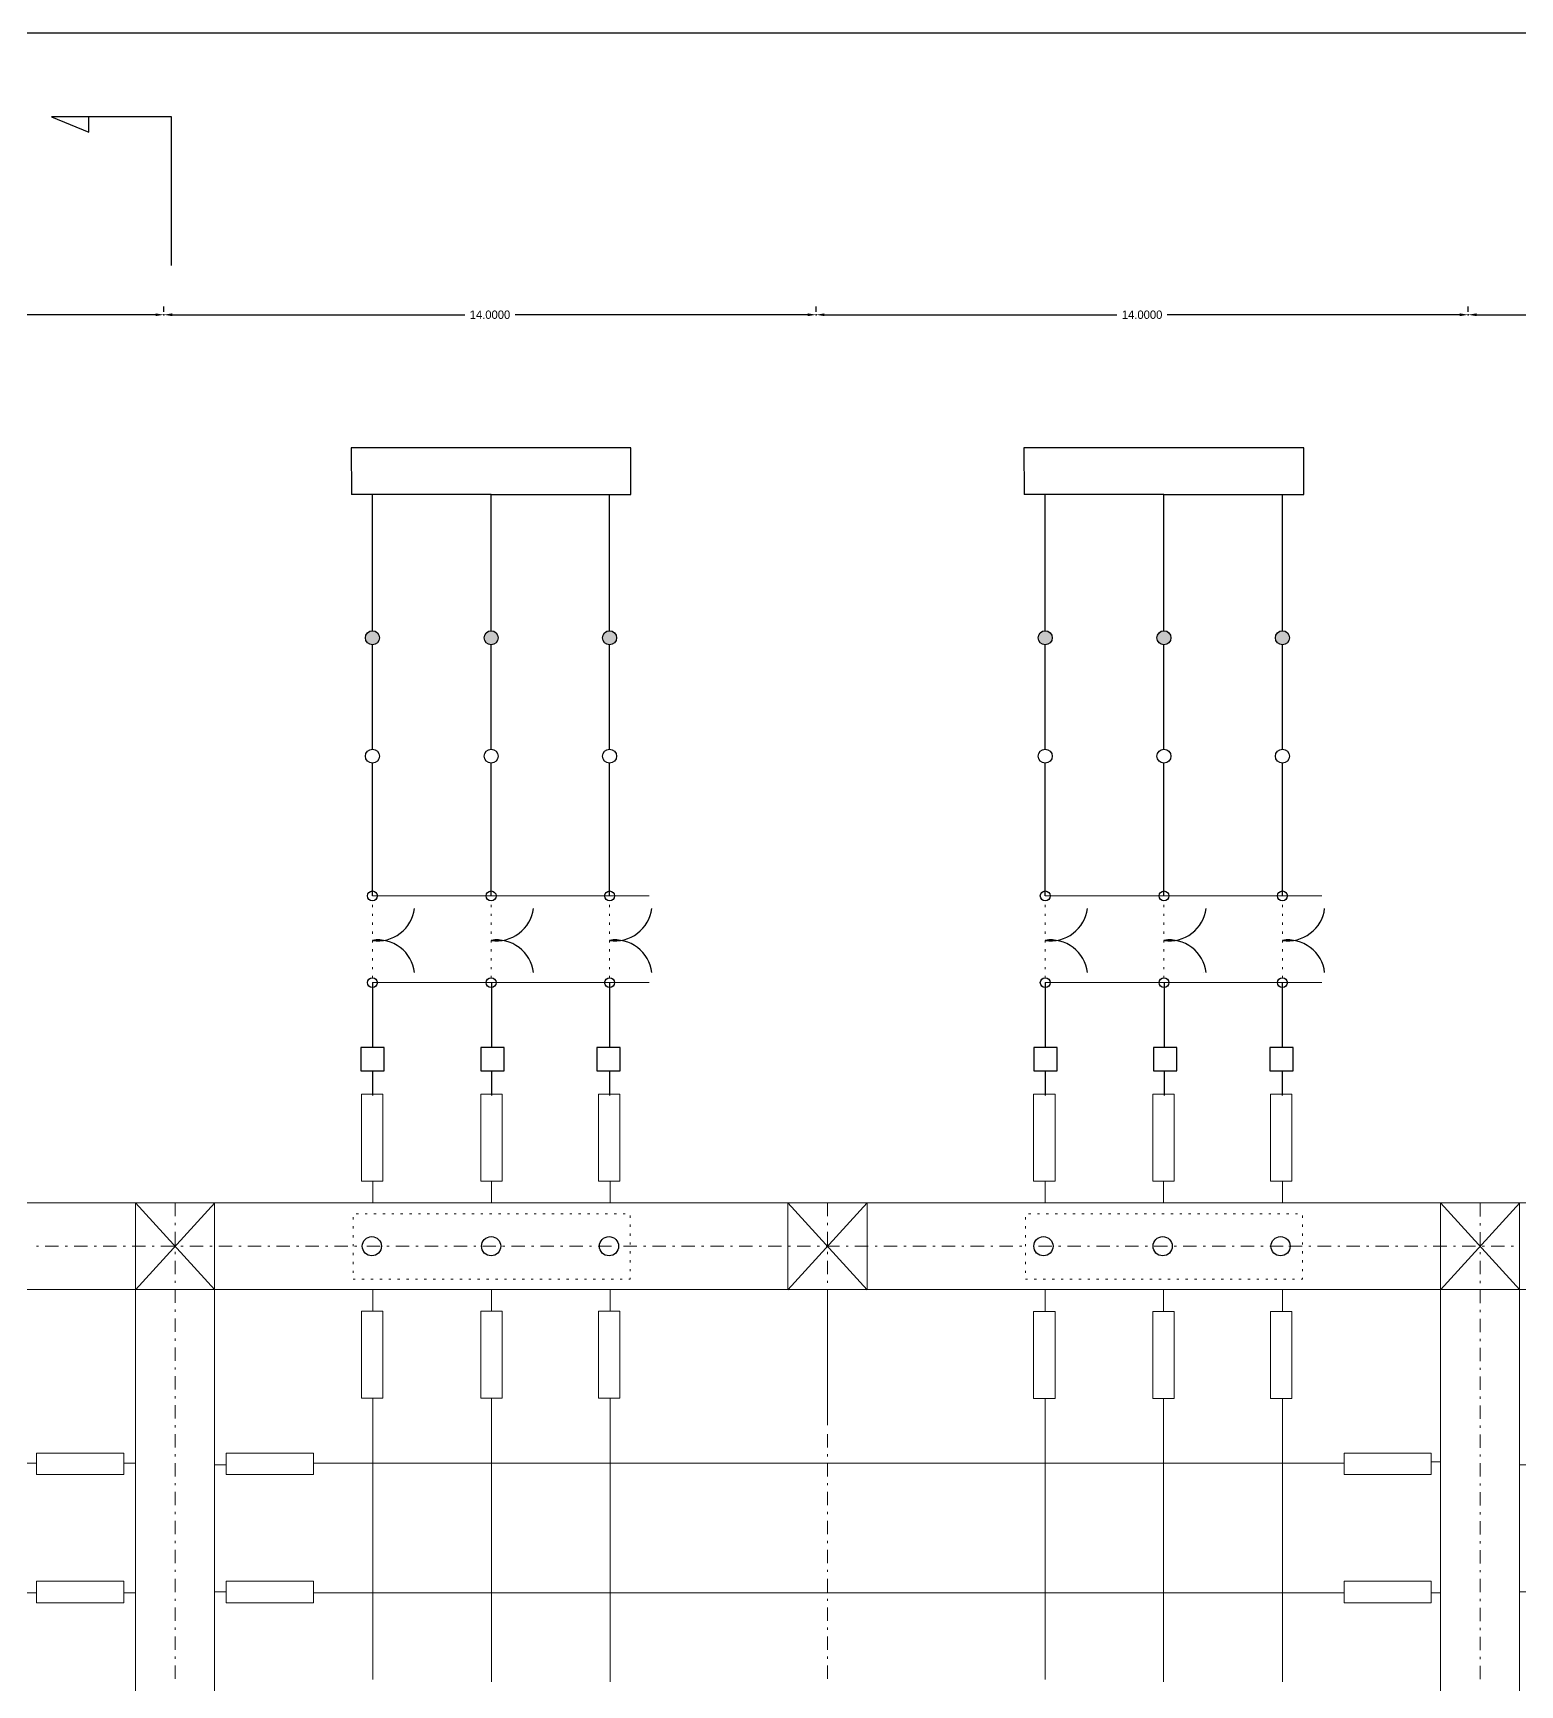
# Model space of a CAD drawing. Extents: x -61 to 79, y -16 to 64.
# Drawn here: x -26.18 to 5.75, y 28.12 to 63.59 of the extents above; entities that cross this region are included whole.
import ezdxf

# ---------------------------------------------------------------- set-up
doc = ezdxf.new("R2010")
doc.units = 0
doc.header["$MEASUREMENT"] = 0
doc.layers.get('0').update_dxf_attribs({"linetype": 'CONTINUOUS'})
doc.dimstyles.get("Standard").update_dxf_attribs({"dimtxt": 0.18, "dimasz": 0.18, "dimexe": 0.18, "dimexo": 0.0625, "dimgap": 0.09, "dimtad": 0, "dimtih": 1, "dimtoh": 1, "dimdec": 4, "dimzin": 0, "dimdsep": 46, "dimtxsty": 'Standard', "dimcen": 0.09, "dimadec": 0, "dimazin": 0, "dimtfac": 1, "dimtdec": 4, "dimtofl": 0, "dimtmove": 0, "dimatfit": 3, "dimfxl": 1, "dimtolj": 1, "dimtzin": 0, "dimarcsym": 0})

# ---------------------------------------------------------------- blocks, each defined once
blk = doc.blocks.new('*D7')
at = {"color": 0, "lineweight": -2, "transparency": 16777216}
for p, q in [((-37.366, 57.606), (-37.366, 57.723)), ((-37.186, 57.543), (-30.906, 57.543)), ((-23.546, 57.543), (-29.826, 57.543)), ((-23.366, 57.606), (-23.366, 57.723))]:
    blk.add_line(p, q, dxfattribs=at)
at = {"color": 0, "transparency": 16777216}
for p in [(-37.366, 57.543), (-23.366, 57.543), (-23.366, 57.543)]:
    blk.add_point(p, dxfattribs=at)
for points in [[(-37.186, 57.573), (-37.186, 57.513), (-37.366, 57.543)], [(-23.546, 57.573), (-23.546, 57.513), (-23.366, 57.543)]]:
    blk.add_solid(points, dxfattribs=at)
at = {"color": 0, "transparency": 16777216, "insert": (-30.366, 57.543), "char_height": 0.18, "attachment_point": 5}
blk.add_mtext('\\A1;14.0000', dxfattribs=at)
blk = doc.blocks.new('*D8')
at = {"color": 0, "lineweight": -2, "transparency": 16777216}
for p, q in [((-23.366, 57.606), (-23.366, 57.723)), ((-23.186, 57.543), (-16.906, 57.543)), ((-9.546, 57.543), (-15.826, 57.543)), ((-9.366, 57.606), (-9.366, 57.723))]:
    blk.add_line(p, q, dxfattribs=at)
at = {"color": 0, "transparency": 16777216}
for p in [(-23.366, 57.543), (-9.366, 57.543), (-9.366, 57.543)]:
    blk.add_point(p, dxfattribs=at)
for points in [[(-23.186, 57.573), (-23.186, 57.513), (-23.366, 57.543)], [(-9.546, 57.573), (-9.546, 57.513), (-9.366, 57.543)]]:
    blk.add_solid(points, dxfattribs=at)
at = {"color": 0, "transparency": 16777216, "insert": (-16.366, 57.543), "char_height": 0.18, "attachment_point": 5}
blk.add_mtext('\\A1;14.0000', dxfattribs=at)
blk = doc.blocks.new('*D9')
at = {"color": 0, "lineweight": -2, "transparency": 16777216}
for p, q in [((-9.366, 57.606), (-9.366, 57.723)), ((-9.186, 57.543), (-2.906, 57.543)), ((4.454, 57.543), (-1.826, 57.543)), ((4.634, 57.606), (4.634, 57.723))]:
    blk.add_line(p, q, dxfattribs=at)
at = {"color": 0, "transparency": 16777216}
for p in [(-9.366, 57.543), (4.634, 57.543), (4.634, 57.543)]:
    blk.add_point(p, dxfattribs=at)
for points in [[(-9.186, 57.573), (-9.186, 57.513), (-9.366, 57.543)], [(4.454, 57.573), (4.454, 57.513), (4.634, 57.543)]]:
    blk.add_solid(points, dxfattribs=at)
at = {"color": 0, "transparency": 16777216, "insert": (-2.366, 57.543), "char_height": 0.18, "attachment_point": 5}
blk.add_mtext('\\A1;14.0000', dxfattribs=at)
blk = doc.blocks.new('*D10')
at = {"color": 0, "lineweight": -2, "transparency": 16777216}
for p, q in [((4.634, 57.606), (4.634, 57.723)), ((4.814, 57.543), (11.094, 57.543)), ((18.454, 57.543), (12.174, 57.543)), ((18.634, 57.606), (18.634, 57.723))]:
    blk.add_line(p, q, dxfattribs=at)
at = {"color": 0, "transparency": 16777216}
for p in [(4.634, 57.543), (18.634, 57.543), (18.634, 57.543)]:
    blk.add_point(p, dxfattribs=at)
for points in [[(4.814, 57.573), (4.814, 57.513), (4.634, 57.543)], [(18.454, 57.573), (18.454, 57.513), (18.634, 57.543)]]:
    blk.add_solid(points, dxfattribs=at)
at = {"color": 0, "transparency": 16777216, "insert": (11.634, 57.543), "char_height": 0.18, "attachment_point": 5}
blk.add_mtext('\\A1;14.0000', dxfattribs=at)

msp = doc.modelspace()

# ---------------------------------------------------------------- hatches: boundary and pattern name
at = {"true_color": 0x136734}
h = msp.add_hatch(color=116, dxfattribs=at)
h.dxf.hatch_style = 1
h.paths.add_polyline_path([(-18.73987, 50.60618, 1), (-19.03985, 50.60618, 1)])
h.paths.add_polyline_path([(-16.49092, 50.60618, 1), (-16.19095, 50.60618, 1)])
h.paths.add_polyline_path([(-13.64792, 50.60618, 1), (-13.94789, 50.60618, 1)])
h = msp.add_hatch(color=116, dxfattribs=at)
h.dxf.hatch_style = 1
h.paths.add_polyline_path([(-4.29531, 50.60618, 1), (-4.59528, 50.60618, 1)])
h.paths.add_polyline_path([(-2.04635, 50.60618, 1), (-1.74638, 50.60618, 1)])
h.paths.add_polyline_path([(0.79665, 50.60618, 1), (0.49668, 50.60618, 1)])

# ---------------------------------------------------------------- linework, layer by layer
at = {"color": 7, "true_color": 0xffffff}
for p, q in [((78.97177, 63.5931), (-61.02823, 63.5931)), ((-23.2041, 61.79274), (-25.78054, 61.79274)), ((-25.78054, 61.79274), (-24.98027, 61.46711)), ((-24.98027, 61.46711), (-24.98027, 61.79274)), ((-23.2041, 58.60382), (-23.2041, 61.79274))]:
    msp.add_line(p, q, dxfattribs=at)
at = {"color": 33}
for p, q in [((-18.88986, 50.75617), (-18.88986, 53.68343)), ((-16.34093, 50.75617), (-16.34093, 53.68343)), ((-13.7979, 50.75617), (-13.7979, 53.68343)), ((-4.44529, 50.75617), (-4.44529, 53.68343)), ((-1.89637, 50.75617), (-1.89637, 53.68343)), ((0.64666, 50.75617), (0.64666, 53.68343)), ((-18.88986, 48.21231), (-18.88986, 50.45619)), ((-16.34093, 48.21231), (-16.34093, 50.45619)), ((-13.7979, 48.21231), (-13.7979, 50.45619)), ((-4.44529, 48.21231), (-4.44529, 50.45619)), ((-1.89637, 48.21231), (-1.89637, 50.45619)), ((0.64666, 48.21231), (0.64666, 50.45619)), ((-18.88986, 45.06232), (-18.88986, 47.91234)), ((-16.34093, 45.06232), (-16.34093, 47.91234)), ((-13.7979, 45.06232), (-13.7979, 47.91234)), ((-4.44529, 45.06232), (-4.44529, 47.91234)), ((-1.89637, 45.06232), (-1.89637, 47.91234)), ((0.64666, 45.06232), (0.64666, 47.91234)), ((-18.88986, 43.19969), (-18.88986, 41.80568)), ((-16.33504, 43.19969), (-16.33504, 41.80568)), ((-13.80224, 43.19969), (-13.80224, 41.80568)), ((-4.44529, 43.19969), (-4.44529, 41.80568)), ((-1.89048, 43.19969), (-1.89048, 41.80568)), ((0.64233, 43.19969), (0.64233, 41.80568)), ((-18.88986, 41.30568), (-18.88986, 40.77622)), ((-16.33504, 41.30568), (-16.33504, 40.77622)), ((-13.80224, 41.30568), (-13.80224, 40.77622)), ((-4.44529, 41.30568), (-4.44529, 40.77622)), ((-1.89048, 41.30568), (-1.89048, 40.77622)), ((0.64233, 41.30568), (0.64233, 40.77622))]:
    msp.add_line(p, q, dxfattribs=at)
at = {"lineweight": 9}
for p, q in [((-18.88986, 45.06232), (-12.9503, 45.06232)), ((-4.44529, 45.06232), (1.49427, 45.06232)), ((-18.88986, 43.19969), (-12.9503, 43.19969)), ((-4.44529, 43.19969), (1.49427, 43.19969))]:
    msp.add_line(p, q, dxfattribs=at)
at = {"color": 7}
for p, q in [((-18.63506, 41.80568), (-19.13506, 41.80568)), ((-19.13506, 41.80568), (-19.13506, 41.30568)), ((-18.63506, 41.30568), (-18.63506, 41.80568)), ((-16.06316, 41.80568), (-16.56316, 41.80568)), ((-16.56316, 41.80568), (-16.56316, 41.30568)), ((-16.06316, 41.30568), (-16.06316, 41.80568)), ((-13.56856, 41.80568), (-14.06856, 41.80568)), ((-14.06856, 41.80568), (-14.06856, 41.30568)), ((-13.56856, 41.30568), (-13.56856, 41.80568)), ((-4.19049, 41.80568), (-4.69049, 41.80568)), ((-4.69049, 41.80568), (-4.69049, 41.30568)), ((-4.19049, 41.30568), (-4.19049, 41.80568)), ((-1.6186, 41.80568), (-2.1186, 41.80568)), ((-2.1186, 41.80568), (-2.1186, 41.30568)), ((-1.6186, 41.30568), (-1.6186, 41.80568)), ((0.876, 41.80568), (0.376, 41.80568)), ((0.376, 41.80568), (0.376, 41.30568)), ((0.876, 41.30568), (0.876, 41.80568)), ((-19.13506, 41.30568), (-18.63506, 41.30568)), ((-16.56316, 41.30568), (-16.06316, 41.30568)), ((-14.06856, 41.30568), (-13.56856, 41.30568)), ((-4.69049, 41.30568), (-4.19049, 41.30568)), ((-2.1186, 41.30568), (-1.6186, 41.30568)), ((0.376, 41.30568), (0.876, 41.30568))]:
    msp.add_line(p, q, dxfattribs=at)
at = {"color": 33, "lineweight": 9}
for p, q in [((-18.88082, 34.27908), (-18.88082, 28.23233)), ((-4.44687, 34.27908), (-4.44687, 28.23233))]:
    msp.add_line(p, q, dxfattribs=at)
at = {"color": 85, "true_color": 0x58ba48}
for points in [[(-16.34093, 53.68343), (-13.34093, 53.68343), (-13.34093, 54.68343), (-19.34897, 54.68343), (-19.34093, 53.68343)], [(-1.89637, 53.68343), (1.10363, 53.68343), (1.10363, 54.68343), (-4.9044, 54.68343), (-4.89637, 53.68343)], [(-16.34093, 53.68343), (-19.34093, 53.68343)], [(-1.89637, 53.68343), (-4.89637, 53.68343)]]:
    msp.add_lwpolyline(points, dxfattribs=at)
at = {"lineweight": 9}
for points in [[(-18.88986, 44.87111), (-18.88986, 44.82331)], [(-16.34093, 44.87111), (-16.34093, 44.82331)], [(-13.7979, 44.87111), (-13.7979, 44.82331)], [(-4.44529, 44.87111), (-4.44529, 44.82331)], [(-1.89637, 44.87111), (-1.89637, 44.82331)], [(0.64666, 44.87111), (0.64666, 44.82331)], [(-18.88986, 44.68011), (-18.88986, 44.63231)], [(-18.88986, 44.48911), (-18.88986, 44.44131)], [(-16.34093, 44.68011), (-16.34093, 44.63231)], [(-16.34093, 44.48911), (-16.34093, 44.44131)], [(-13.7979, 44.68011), (-13.7979, 44.63231)], [(-13.7979, 44.48911), (-13.7979, 44.44131)], [(-4.44529, 44.68011), (-4.44529, 44.63231)], [(-4.44529, 44.48911), (-4.44529, 44.44131)], [(-1.89637, 44.68011), (-1.89637, 44.63231)], [(-1.89637, 44.48911), (-1.89637, 44.44131)], [(0.64666, 44.68011), (0.64666, 44.63231)], [(0.64666, 44.48911), (0.64666, 44.44131)], [(-18.88986, 44.29811), (-18.88986, 44.2503)], [(-18.88986, 44.10711), (-18.88986, 44.0593)], [(-16.34093, 44.29811), (-16.34093, 44.2503)], [(-16.34093, 44.10711), (-16.34093, 44.0593)], [(-13.7979, 44.29811), (-13.7979, 44.2503)], [(-13.7979, 44.10711), (-13.7979, 44.0593)], [(-4.44529, 44.29811), (-4.44529, 44.2503)], [(-4.44529, 44.10711), (-4.44529, 44.0593)], [(-1.89637, 44.29811), (-1.89637, 44.2503)], [(-1.89637, 44.10711), (-1.89637, 44.0593)], [(0.64666, 44.29811), (0.64666, 44.2503)], [(0.64666, 44.10711), (0.64666, 44.0593)], [(-18.88986, 43.91611), (-18.88986, 43.8683)], [(-18.88986, 43.7251), (-18.88986, 43.6773)], [(-16.34093, 43.91611), (-16.34093, 43.8683)], [(-16.34093, 43.7251), (-16.34093, 43.6773)], [(-13.7979, 43.91611), (-13.7979, 43.8683)], [(-13.7979, 43.7251), (-13.7979, 43.6773)], [(-4.44529, 43.91611), (-4.44529, 43.8683)], [(-4.44529, 43.7251), (-4.44529, 43.6773)], [(-1.89637, 43.91611), (-1.89637, 43.8683)], [(-1.89637, 43.7251), (-1.89637, 43.6773)], [(0.64666, 43.91611), (0.64666, 43.8683)], [(0.64666, 43.7251), (0.64666, 43.6773)], [(-18.88986, 43.5341), (-18.88986, 43.4863)], [(-18.88986, 43.3431), (-18.88986, 43.2953)], [(-16.34093, 43.5341), (-16.34093, 43.4863)], [(-16.34093, 43.3431), (-16.34093, 43.2953)], [(-15.48722, 43.4206), (-15.48722, 43.4206)], [(-13.7979, 43.5341), (-13.7979, 43.4863)], [(-13.7979, 43.3431), (-13.7979, 43.2953)], [(-4.44529, 43.5341), (-4.44529, 43.4863)], [(-4.44529, 43.3431), (-4.44529, 43.2953)], [(-1.89637, 43.5341), (-1.89637, 43.4863)], [(-1.89637, 43.3431), (-1.89637, 43.2953)], [(-1.04265, 43.4206), (-1.04265, 43.4206)], [(0.64666, 43.5341), (0.64666, 43.4863)], [(0.64666, 43.3431), (0.64666, 43.2953)], [(-18.88082, 38.93534), (-18.88082, 38.47563)], [(-16.33189, 38.93534), (-16.33189, 38.47563)], [(-13.78886, 38.93534), (-13.78886, 38.47563)], [(-4.44687, 38.93534), (-4.44687, 38.47563)], [(-1.90405, 38.93534), (-1.90405, 38.47563)], [(0.64488, 38.93534), (0.64488, 38.47563)], [(61.76521, 5.8949), (61.76521, 38.46974), (-51.98675, 38.46974), (-50.28564, 36.60121)], [(-23.97256, 5.8949), (-23.97256, 38.46974), (-22.27145, 36.60121)], [(-22.27145, 38.46974), (-23.97256, 36.60121)], [(-23.12496, 38.47563), (-23.12496, 38.47563)], [(-23.12496, 38.46974), (-23.12496, 38.18313)], [(-22.27735, 5.8949), (-22.27735, 38.46974)], [(-22.27735, 38.46974), (-22.02065, 38.46974)], [(-22.27735, 38.46974), (-22.02065, 38.46974)], [(-9.96863, 36.60121), (-8.26731, 38.46974), (-8.26731, 36.61321)], [(-8.26731, 36.60121), (-9.96863, 38.46974), (-9.96863, 36.61321)], [(-9.12081, 38.46974), (-9.12081, 38.46974), (-9.12081, 38.18313)], [(3.7902, 38.46974), (4.0469, 38.46974)], [(4.04141, 5.8949), (4.04141, 38.46974), (5.74273, 36.60121)], [(5.74273, 38.46974), (4.04141, 36.60121)], [(4.88923, 38.47563), (4.88923, 38.47563)], [(4.88923, 38.17723), (4.88923, 38.46363)], [(5.73684, 5.8949), (5.73684, 38.46974)], [(-23.12496, 38.03993), (-23.12496, 37.99213)], [(-19.30473, 38.15933), (-19.30473, 38.11153)], [(-19.30473, 37.96833), (-19.30473, 37.92053)], [(-19.19122, 38.23683), (-19.23902, 38.23683)], [(-19.00022, 38.23683), (-19.04802, 38.23683)], [(-18.80922, 38.23683), (-18.85702, 38.23683)], [(-18.61822, 38.23683), (-18.66581, 38.23683)], [(-18.42722, 38.23683), (-18.47481, 38.23683)], [(-18.23621, 38.23683), (-18.28381, 38.23683)], [(-18.045, 38.23683), (-18.09281, 38.23683)], [(-17.854, 38.23683), (-17.9018, 38.23683)], [(-17.663, 38.23683), (-17.7108, 38.23683)], [(-17.472, 38.23683), (-17.5198, 38.23683)], [(-17.281, 38.23683), (-17.3288, 38.23683)], [(-17.09, 38.23683), (-17.1378, 38.23683)], [(-16.899, 38.23683), (-16.9468, 38.23683)], [(-16.708, 38.23683), (-16.7558, 38.23683)], [(-16.51699, 38.23683), (-16.5648, 38.23683)], [(-16.32599, 38.23683), (-16.37359, 38.23683)], [(-16.13499, 38.23683), (-16.18258, 38.23683)], [(-15.94378, 38.23683), (-15.99158, 38.23683)], [(-15.75278, 38.23683), (-15.80058, 38.23683)], [(-15.56178, 38.23683), (-15.60958, 38.23683)], [(-15.37078, 38.23683), (-15.41858, 38.23683)], [(-15.17978, 38.23683), (-15.22758, 38.23683)], [(-14.98878, 38.23683), (-15.03658, 38.23683)], [(-14.79777, 38.23683), (-14.84558, 38.23683)], [(-14.60677, 38.23683), (-14.65458, 38.23683)], [(-14.41577, 38.23683), (-14.46358, 38.23683)], [(-14.22477, 38.23683), (-14.27236, 38.23683)], [(-14.03377, 38.23683), (-14.08136, 38.23683)], [(-13.84277, 38.23683), (-13.89036, 38.23683)], [(-13.65156, 38.23683), (-13.69936, 38.23683)], [(-13.46056, 38.23683), (-13.50836, 38.23683)], [(-13.35905, 38.14733), (-13.35905, 38.19513)], [(-13.35905, 37.95633), (-13.35905, 38.00413)], [(-9.12081, 38.03993), (-9.12081, 37.99213)], [(-4.87077, 38.15933), (-4.87077, 38.11153)], [(-4.87077, 37.96833), (-4.87077, 37.92053)], [(-4.75727, 38.23683), (-4.80507, 38.23683)], [(-4.56627, 38.23683), (-4.61407, 38.23683)], [(-4.37527, 38.23683), (-4.42307, 38.23683)], [(-4.18427, 38.23683), (-4.23207, 38.23683)], [(-3.99326, 38.23683), (-4.04107, 38.23683)], [(-3.80226, 38.23683), (-3.85007, 38.23683)], [(-3.61126, 38.23683), (-3.65885, 38.23683)], [(-3.42026, 38.23683), (-3.46785, 38.23683)], [(-3.22926, 38.23683), (-3.27685, 38.23683)], [(-3.03805, 38.23683), (-3.08585, 38.23683)], [(-2.84705, 38.23683), (-2.89485, 38.23683)], [(-2.65605, 38.23683), (-2.70385, 38.23683)], [(-2.46505, 38.23683), (-2.51285, 38.23683)], [(-2.27404, 38.23683), (-2.32185, 38.23683)], [(-2.08304, 38.23683), (-2.13085, 38.23683)], [(-1.89204, 38.23683), (-1.93985, 38.23683)], [(-1.70104, 38.23683), (-1.74884, 38.23683)], [(-1.51004, 38.23683), (-1.55784, 38.23683)], [(-1.31904, 38.23683), (-1.36663, 38.23683)], [(-1.12804, 38.23683), (-1.17563, 38.23683)], [(-0.93704, 38.23683), (-0.98463, 38.23683)], [(-0.74583, 38.23683), (-0.79363, 38.23683)], [(-0.55482, 38.23683), (-0.60263, 38.23683)], [(-0.36382, 38.23683), (-0.41163, 38.23683)], [(-0.17282, 38.23683), (-0.22063, 38.23683)], [(0.01818, 38.23683), (-0.02962, 38.23683)], [(0.20918, 38.23683), (0.16138, 38.23683)], [(0.40018, 38.23683), (0.35238, 38.23683)], [(0.59118, 38.23683), (0.54338, 38.23683)], [(0.78218, 38.23683), (0.73459, 38.23683)], [(0.97318, 38.23683), (0.92559, 38.23683)], [(1.07469, 38.14733), (1.07469, 38.19513)], [(1.07469, 37.95633), (1.07469, 38.00413)], [(4.88923, 37.98623), (4.88923, 38.03382)], [(-23.12496, 37.84893), (-23.12496, 37.56232)], [(-19.30473, 37.77712), (-19.30473, 37.72953)], [(-13.35905, 37.76533), (-13.35905, 37.81313)], [(-13.35905, 37.57433), (-13.35905, 37.62192)], [(-9.12081, 37.84893), (-9.12081, 37.56232)], [(-4.87077, 37.77712), (-4.87077, 37.72953)], [(1.07469, 37.76533), (1.07469, 37.81313)], [(1.07469, 37.57433), (1.07469, 37.62192)], [(4.88923, 37.55643), (4.88923, 37.84282)], [(-26.10369, 37.53853), (-26.05589, 37.53853)], [(-25.91269, 37.53853), (-25.62608, 37.53853)], [(-25.48288, 37.53853), (-25.43508, 37.53853)], [(-25.29188, 37.53853), (-25.00527, 37.53853)], [(-24.86208, 37.53853), (-24.81427, 37.53853)], [(-24.67108, 37.53853), (-24.38447, 37.53853)], [(-24.24127, 37.53853), (-24.19347, 37.53853)], [(-24.05027, 37.53853), (-23.76366, 37.53853)], [(-23.62046, 37.53853), (-23.57266, 37.53853)], [(-23.42946, 37.53853), (-23.14286, 37.53853)], [(-23.12496, 37.41912), (-23.12496, 37.37132)], [(-22.99966, 37.53853), (-22.95186, 37.53853)], [(-22.80866, 37.53853), (-22.52205, 37.53853)], [(-22.37885, 37.53853), (-22.33105, 37.53853)], [(-22.18785, 37.53853), (-21.90124, 37.53853)], [(-21.75805, 37.53853), (-21.71024, 37.53853)], [(-21.56705, 37.53853), (-21.28044, 37.53853)], [(-21.13724, 37.53853), (-21.08944, 37.53853)], [(-20.94624, 37.53853), (-20.65963, 37.53853)], [(-20.51643, 37.53853), (-20.46863, 37.53853)], [(-20.32543, 37.53853), (-20.03883, 37.53853)], [(-19.89563, 37.53853), (-19.84783, 37.53853)], [(-19.70463, 37.53853), (-19.41802, 37.53853)], [(-19.30473, 37.58612), (-19.30473, 37.53853)], [(-19.30473, 37.39512), (-19.30473, 37.34753)], [(-19.27482, 37.53853), (-19.22702, 37.53853)], [(-19.00694, 37.53853), (-18.72054, 37.53853)], [(-18.57713, 37.53853), (-18.52933, 37.53853)], [(-18.38613, 37.53853), (-18.09953, 37.53853)], [(-17.95633, 37.53853), (-17.90853, 37.53853)], [(-17.76533, 37.53853), (-17.47872, 37.53853)], [(-17.33552, 37.53853), (-17.28772, 37.53853)], [(-17.14452, 37.53853), (-16.85791, 37.53853)], [(-16.71472, 37.53853), (-16.66691, 37.53853)], [(-16.52371, 37.53853), (-16.23711, 37.53853)], [(-16.09391, 37.53853), (-16.04611, 37.53853)], [(-15.90291, 37.53853), (-15.6163, 37.53853)], [(-15.4731, 37.53853), (-15.4253, 37.53853)], [(-15.2821, 37.53853), (-14.9955, 37.53853)], [(-14.8523, 37.53853), (-14.80449, 37.53853)], [(-14.6613, 37.53853), (-14.37469, 37.53853)], [(-14.23149, 37.53853), (-14.18369, 37.53853)], [(-14.04049, 37.53853), (-13.75388, 37.53853)], [(-13.49636, 37.53853), (-13.20996, 37.53853)], [(-13.35905, 37.38332), (-13.35905, 37.43092)], [(-13.06676, 37.53853), (-13.01896, 37.53853)], [(-12.87555, 37.53853), (-12.58915, 37.53853)], [(-12.44575, 37.53853), (-12.39815, 37.53853)], [(-12.25474, 37.53853), (-11.96835, 37.53853)], [(-11.82494, 37.53853), (-11.77735, 37.53853)], [(-11.63394, 37.53853), (-11.34754, 37.53853)], [(-11.20413, 37.53853), (-11.15654, 37.53853)], [(-11.01313, 37.53853), (-10.72674, 37.53853)], [(-10.58333, 37.53853), (-10.53573, 37.53853)], [(-10.39233, 37.53853), (-10.10593, 37.53853)], [(-9.96252, 37.53853), (-9.91493, 37.53853)], [(-9.77152, 37.53853), (-9.48512, 37.53853)], [(-9.34171, 37.53853), (-9.29412, 37.53853)], [(-9.15071, 37.53853), (-8.86432, 37.53853)], [(-9.12081, 37.41912), (-9.12081, 37.37132)], [(-8.72091, 37.53853), (-8.67332, 37.53853)], [(-8.52991, 37.53853), (-8.24351, 37.53853)], [(-8.1001, 37.53853), (-8.0523, 37.53853)], [(-7.9091, 37.53853), (-7.62271, 37.53853)], [(-7.4793, 37.53853), (-7.43149, 37.53853)], [(-7.2883, 37.53853), (-7.0019, 37.53853)], [(-6.85849, 37.53853), (-6.81069, 37.53853)], [(-6.66749, 37.53853), (-6.38088, 37.53853)], [(-6.23768, 37.53853), (-6.18988, 37.53853)], [(-6.04668, 37.53853), (-5.76008, 37.53853)], [(-5.61688, 37.53853), (-5.56908, 37.53853)], [(-5.42588, 37.53853), (-5.13927, 37.53853)], [(-4.99607, 37.53853), (-4.94827, 37.53853)], [(-4.87077, 37.58612), (-4.87077, 37.53853)], [(-4.87077, 37.39512), (-4.87077, 37.34753)], [(-4.59003, 37.53853), (-4.30364, 37.53853)], [(-4.16023, 37.53853), (-4.11243, 37.53853)], [(-3.96923, 37.53853), (-3.68262, 37.53853)], [(-3.53942, 37.53853), (-3.49162, 37.53853)], [(-3.34842, 37.53853), (-3.06182, 37.53853)], [(-2.91862, 37.53853), (-2.87081, 37.53853)], [(-2.72762, 37.53853), (-2.44101, 37.53853)], [(-2.29781, 37.53853), (-2.25001, 37.53853)], [(-2.10681, 37.53853), (-1.8202, 37.53853)], [(-1.67701, 37.53853), (-1.6292, 37.53853)], [(-1.486, 37.53853), (-1.1994, 37.53853)], [(-1.0562, 37.53853), (-1.0084, 37.53853)], [(-0.8652, 37.53853), (-0.57859, 37.53853)], [(-0.43539, 37.53853), (-0.38759, 37.53853)], [(-0.24439, 37.53853), (0.04221, 37.53853)], [(0.18541, 37.53853), (0.23322, 37.53853)], [(0.37641, 37.53853), (0.66302, 37.53853)], [(0.78218, 37.53853), (1.06879, 37.53853)], [(1.07469, 37.38332), (1.07469, 37.43092)], [(1.21199, 37.53853), (1.25979, 37.53853)], [(1.40299, 37.53853), (1.6896, 37.53853)], [(1.83279, 37.53853), (1.8806, 37.53853)], [(2.02379, 37.53853), (2.3104, 37.53853)], [(2.4536, 37.53853), (2.5014, 37.53853)], [(2.6446, 37.53853), (2.93121, 37.53853)], [(3.07441, 37.53853), (3.12221, 37.53853)], [(3.26541, 37.53853), (3.55201, 37.53853)], [(3.69521, 37.53853), (3.74301, 37.53853)], [(3.88621, 37.53853), (4.17282, 37.53853)], [(4.31602, 37.53853), (4.36382, 37.53853)], [(4.50702, 37.53853), (4.79363, 37.53853)], [(4.88923, 37.36543), (4.88923, 37.41302)], [(4.93682, 37.53853), (4.98463, 37.53853)], [(5.12782, 37.53853), (5.41443, 37.53853)], [(5.55763, 37.53853), (5.60543, 37.53853)], [(-23.12496, 37.22812), (-23.12496, 36.94152)], [(-19.30473, 37.20412), (-19.30473, 37.15631)], [(-19.30473, 37.01312), (-19.30473, 36.96531)], [(-13.35905, 37.19232), (-13.35905, 37.23992)], [(-13.35905, 37.00111), (-13.35905, 37.04892)], [(-9.12081, 37.22812), (-9.12081, 36.94152)], [(-4.87077, 37.20412), (-4.87077, 37.15631)], [(-4.87077, 37.01312), (-4.87077, 36.96531)], [(1.07469, 37.19232), (1.07469, 37.23992)], [(1.07469, 37.00111), (1.07469, 37.04892)], [(4.88923, 36.93562), (4.88923, 37.22202)], [(61.76521, 36.60732), (-51.98675, 36.60732)], [(-23.12496, 36.79832), (-23.12496, 36.75052)], [(-23.12496, 36.60732), (-23.12496, 36.32071)], [(-19.30473, 36.83412), (-19.25692, 36.83412)], [(-19.11351, 36.83412), (-19.06592, 36.83412)], [(-18.92251, 36.83412), (-18.87492, 36.83412)], [(-18.88082, 36.60732), (-18.88082, 36.14761)], [(-18.73151, 36.83412), (-18.68392, 36.83412)], [(-18.54051, 36.83412), (-18.49271, 36.83412)], [(-18.34951, 36.83412), (-18.30171, 36.83412)], [(-18.15851, 36.83412), (-18.11071, 36.83412)], [(-17.96751, 36.83412), (-17.9197, 36.83412)], [(-17.77651, 36.83412), (-17.7287, 36.83412)], [(-17.58551, 36.83412), (-17.5377, 36.83412)], [(-17.3945, 36.83412), (-17.3467, 36.83412)], [(-17.2035, 36.83412), (-17.1557, 36.83412)], [(-17.0125, 36.83412), (-16.9647, 36.83412)], [(-16.82129, 36.83412), (-16.7737, 36.83412)], [(-16.63029, 36.83412), (-16.5827, 36.83412)], [(-16.43929, 36.83412), (-16.39149, 36.83412)], [(-16.33189, 36.60732), (-16.33189, 36.14761)], [(-16.24829, 36.83412), (-16.20048, 36.83412)], [(-16.05729, 36.83412), (-16.00948, 36.83412)], [(-15.86629, 36.83412), (-15.81848, 36.83412)], [(-15.67528, 36.83412), (-15.62748, 36.83412)], [(-15.48428, 36.83412), (-15.43648, 36.83412)], [(-15.29328, 36.83412), (-15.24548, 36.83412)], [(-15.10228, 36.83412), (-15.05448, 36.83412)], [(-14.91128, 36.83412), (-14.86348, 36.83412)], [(-14.72007, 36.83412), (-14.67248, 36.83412)], [(-14.52907, 36.83412), (-14.48148, 36.83412)], [(-14.33807, 36.83412), (-14.29047, 36.83412)], [(-14.14707, 36.83412), (-14.09926, 36.83412)], [(-13.95606, 36.83412), (-13.90826, 36.83412)], [(-13.78886, 36.60732), (-13.78886, 36.14761)], [(-13.76506, 36.83412), (-13.71726, 36.83412)], [(-13.57406, 36.83412), (-13.52626, 36.83412)], [(-13.38306, 36.83412), (-13.35905, 36.83412), (-13.35905, 36.85791)], [(-9.12081, 36.79832), (-9.12081, 36.75052)], [(-9.12081, 36.60732), (-9.12081, 36.32071)], [(-4.87077, 36.83412), (-4.82297, 36.83412)], [(-4.67977, 36.83412), (-4.63197, 36.83412)], [(-4.48877, 36.83412), (-4.44097, 36.83412)], [(-4.44687, 36.60732), (-4.44687, 36.14761)], [(-4.29777, 36.83412), (-4.24997, 36.83412)], [(-4.10656, 36.83412), (-4.05897, 36.83412)], [(-3.91556, 36.83412), (-3.86797, 36.83412)], [(-3.72456, 36.83412), (-3.67697, 36.83412)], [(-3.53356, 36.83412), (-3.48575, 36.83412)], [(-3.34256, 36.83412), (-3.29475, 36.83412)], [(-3.15155, 36.83412), (-3.10375, 36.83412)], [(-2.96055, 36.83412), (-2.91275, 36.83412)], [(-2.76955, 36.83412), (-2.72175, 36.83412)], [(-2.57855, 36.83412), (-2.53075, 36.83412)], [(-2.38755, 36.83412), (-2.33975, 36.83412)], [(-2.19655, 36.83412), (-2.14875, 36.83412)], [(-2.00555, 36.83412), (-1.95775, 36.83412)], [(-1.90405, 36.60732), (-1.90405, 36.14761)], [(-1.81434, 36.83412), (-1.76674, 36.83412)], [(-1.62334, 36.83412), (-1.57574, 36.83412)], [(-1.43233, 36.83412), (-1.38453, 36.83412)], [(-1.24133, 36.83412), (-1.19353, 36.83412)], [(-1.05033, 36.83412), (-1.00253, 36.83412)], [(-0.85933, 36.83412), (-0.81153, 36.83412)], [(-0.66833, 36.83412), (-0.62053, 36.83412)], [(-0.47733, 36.83412), (-0.42953, 36.83412)], [(-0.28633, 36.83412), (-0.23853, 36.83412)], [(-0.09533, 36.83412), (-0.04752, 36.83412)], [(0.09567, 36.83412), (0.14348, 36.83412)], [(0.28689, 36.83412), (0.33448, 36.83412)], [(0.47789, 36.83412), (0.52548, 36.83412)], [(0.64488, 36.60732), (0.64488, 36.14761)], [(0.66889, 36.83412), (0.71648, 36.83412)], [(0.85989, 36.83412), (0.90769, 36.83412)], [(1.05089, 36.83412), (1.07469, 36.83412), (1.07469, 36.85791)], [(4.88923, 36.74462), (4.88923, 36.79221)], [(4.88923, 36.31481), (4.88923, 36.60121)], [(-9.12081, 33.69429), (-9.12081, 36.32071)], [(-23.12496, 36.17751), (-23.12496, 36.12971)], [(-23.12496, 35.98651), (-23.12496, 35.6999)], [(4.88923, 36.12381), (4.88923, 36.17141)], [(4.88923, 35.69401), (4.88923, 35.9804)], [(-23.12496, 35.55671), (-23.12496, 35.5089)], [(4.88923, 35.5028), (4.88923, 35.5506)], [(-23.12496, 35.36571), (-23.12496, 35.0791)], [(4.88923, 35.0732), (4.88923, 35.3596)], [(-23.12496, 34.9359), (-23.12496, 34.8881)], [(4.88923, 34.88199), (4.88923, 34.92979)], [(-23.12496, 34.74469), (-23.12496, 34.45829)], [(4.88923, 34.4524), (4.88923, 34.73879)], [(-23.12496, 34.31509), (-23.12496, 34.26729)], [(-23.12496, 34.12388), (-23.12496, 33.83749)], [(4.88923, 34.26118), (4.88923, 34.30899)], [(4.88923, 33.83138), (4.88923, 34.11799)], [(-23.12496, 33.69429), (-23.12496, 33.64649)], [(-23.12496, 33.50308), (-23.12496, 33.21668)], [(-9.12081, 33.50308), (-9.12081, 33.21668)], [(4.88923, 33.64038), (4.88923, 33.68818)], [(4.88923, 33.21057), (4.88923, 33.49718)], [(-23.12496, 33.07327), (-23.12496, 33.02568)], [(-9.12081, 33.07327), (-9.12081, 33.02568)], [(4.88923, 33.01957), (4.88923, 33.06738)], [(-24.22927, 32.88227), (-23.97256, 32.88227)], [(-23.12496, 32.88227), (-23.12496, 32.59587)], [(-22.27735, 32.84549), (-22.02065, 32.84549)], [(-9.12081, 32.88227), (-9.12081, 32.59587)], [(3.8373, 32.90592), (4.0469, 32.90592)], [(4.88923, 32.58977), (4.88923, 32.87637)], [(5.73684, 32.84549), (5.99354, 32.84549)], [(-23.12496, 32.45247), (-23.12496, 32.40487)], [(-9.12081, 32.45247), (-9.12081, 32.40487)], [(4.88923, 32.39877), (4.88923, 32.44657)], [(-23.12496, 32.26146), (-23.12496, 31.97507)], [(-9.12081, 32.26146), (-9.12081, 31.97507)], [(4.88923, 31.96896), (4.88923, 32.25557)], [(-23.12496, 31.83166), (-23.12496, 31.78407)], [(-23.12496, 31.64066), (-23.12496, 31.35426)], [(-9.12081, 31.83166), (-9.12081, 31.78407)], [(-9.12081, 31.64066), (-9.12081, 31.35426)], [(4.88923, 31.77796), (4.88923, 31.82576)], [(4.88923, 31.34816), (4.88923, 31.63476)], [(-23.12496, 31.21085), (-23.12496, 31.16326)], [(-23.12496, 31.01985), (-23.12496, 30.73346)], [(-9.12081, 31.21085), (-9.12081, 31.16326)], [(-9.12081, 31.01985), (-9.12081, 30.73346)], [(4.88923, 31.15715), (4.88923, 31.20496)], [(4.88923, 30.72735), (4.88923, 31.01396)], [(-23.12496, 30.59005), (-23.12496, 30.54246)], [(-9.12081, 30.59005), (-9.12081, 30.54246)], [(4.88923, 30.53635), (4.88923, 30.58415)], [(-23.12496, 30.39905), (-23.12496, 30.11265)], [(-9.12081, 30.39905), (-9.12081, 30.11265)], [(4.88923, 30.10654), (4.88923, 30.39315)], [(-24.22927, 30.09475), (-23.97256, 30.09475)], [(-23.12496, 29.96924), (-23.12496, 29.92165)], [(-22.27735, 30.1168), (-22.02065, 30.1168)], [(-9.12081, 29.96924), (-9.12081, 29.92165)], [(3.8373, 30.09568), (4.0469, 30.09568)], [(4.88923, 29.91554), (4.88923, 29.96335)], [(5.73684, 30.1168), (5.99354, 30.1168)], [(-23.12496, 29.77824), (-23.12496, 29.49184)], [(-9.12081, 29.77824), (-9.12081, 29.49184)], [(4.88923, 29.48574), (4.88923, 29.77234)], [(-23.12496, 29.34844), (-23.12496, 29.30084)], [(-23.12496, 29.15743), (-23.12496, 28.87104)], [(-9.12081, 29.34844), (-9.12081, 29.30084)], [(-9.12081, 29.15743), (-9.12081, 28.87104)], [(4.88923, 29.29474), (4.88923, 29.34254)], [(4.88923, 28.86493), (4.88923, 29.15154)], [(-23.12496, 28.72763), (-23.12496, 28.67983)], [(-23.12496, 28.53663), (-23.12496, 28.25023)], [(-9.12081, 28.72763), (-9.12081, 28.67983)], [(-9.12081, 28.53663), (-9.12081, 28.25023)], [(4.88923, 28.67393), (4.88923, 28.72173)], [(4.88923, 28.24413), (4.88923, 28.53073)]]:
    msp.add_lwpolyline(points, dxfattribs=at)
at = {"color": 131, "lineweight": 9}
for points in [[(-19.1219, 38.93534), (-18.66297, 38.93534), (-18.66297, 40.80387), (-19.1219, 40.80387)], [(-16.56269, 38.93534), (-16.10377, 38.93534), (-16.10377, 40.80387), (-16.56269, 40.80387)], [(-14.03954, 38.93534), (-13.58062, 38.93534), (-13.58062, 40.80387), (-14.03954, 40.80387)], [(-4.69405, 38.93534), (-4.23513, 38.93534), (-4.23513, 40.80387), (-4.69405, 40.80387)], [(-2.13485, 38.93534), (-1.67593, 38.93534), (-1.67593, 40.80387), (-2.13485, 40.80387)], [(0.3883, 38.93534), (0.84723, 38.93534), (0.84723, 40.80387), (0.3883, 40.80387)], [(-19.1219, 34.27319), (-18.66297, 34.27319), (-18.66297, 36.14171), (-19.1219, 36.14171)], [(-16.56269, 34.27319), (-16.10377, 34.27319), (-16.10377, 36.14171), (-16.56269, 36.14171)], [(-14.03954, 34.27319), (-13.58062, 34.27319), (-13.58062, 36.14171), (-14.03954, 36.14171)], [(-4.69405, 34.26729), (-4.23513, 34.26729), (-4.23513, 36.13582), (-4.69405, 36.13582)], [(-2.13485, 34.26729), (-1.67593, 34.26729), (-1.67593, 36.13582), (-2.13485, 36.13582)], [(0.3883, 34.26729), (0.84723, 34.26729), (0.84723, 36.13582), (0.3883, 36.13582)], [(-24.22927, 32.63593), (-24.22927, 33.09485), (-26.09779, 33.09485), (-26.09779, 32.63593)], [(-20.15761, 32.63593), (-20.15761, 33.09485), (-22.02614, 33.09485), (-22.02614, 32.63593)], [(3.8373, 32.63593), (3.8373, 33.09485), (1.96878, 33.09485), (1.96878, 32.63593)], [(-24.22927, 29.88332), (-24.22927, 30.34224), (-26.09779, 30.34224), (-26.09779, 29.88332)], [(-20.15761, 29.88332), (-20.15761, 30.34224), (-22.02614, 30.34224), (-22.02614, 29.88332)], [(3.8373, 29.88332), (3.8373, 30.34224), (1.96878, 30.34224), (1.96878, 29.88332)]]:
    msp.add_lwpolyline(points, close=True, dxfattribs=at)
at = {"color": 33, "lineweight": 9}
for points in [[(-16.33189, 34.27908), (-16.33189, 28.23233), (-16.33189, 28.18453)], [(-13.78886, 34.27908), (-13.78886, 28.23233), (-13.78886, 28.18453)], [(-1.90405, 34.27908), (-1.90405, 28.23233), (-1.90405, 28.18453)], [(0.64488, 34.27908), (0.64488, 28.23233), (0.64488, 28.18453)]]:
    msp.add_lwpolyline(points, dxfattribs=at)
at = {"color": 212, "lineweight": 9}
for points in [[(-48.06844, 32.88227), (-26.09779, 32.88227)], [(-20.15761, 32.88227), (1.96878, 32.88227)], [(-48.06844, 30.09475), (-26.09779, 30.09475)], [(-20.15761, 30.09475), (1.96878, 30.09475)]]:
    msp.add_lwpolyline(points, dxfattribs=at)
at = {"color": 7}
for centre, radius in [((-18.88986, 50.60618), 0.14999), ((-16.34093, 50.60618), 0.14999), ((-13.7979, 50.60618), 0.14999), ((-4.44529, 50.60618), 0.14999), ((-1.89637, 50.60618), 0.14999), ((0.64666, 50.60618), 0.14999), ((-18.88986, 48.06232), 0.14999), ((-16.34093, 48.06232), 0.14999), ((-13.7979, 48.06232), 0.14999), ((-4.44529, 48.06232), 0.14999), ((-1.89637, 48.06232), 0.14999), ((0.64666, 48.06232), 0.14999), ((-18.88986, 45.06211), 0.10613), ((-16.34093, 45.06211), 0.10613), ((-13.7979, 45.06211), 0.10613), ((-4.44529, 45.06211), 0.10613), ((-1.89637, 45.06211), 0.10613), ((0.64666, 45.06211), 0.10613), ((-18.88986, 43.19969), 0.10613), ((-16.34093, 43.19969), 0.10613), ((-13.7979, 43.19969), 0.10613), ((-4.44529, 43.19969), 0.10613), ((-1.89637, 43.19969), 0.10613), ((0.64666, 43.19969), 0.10613), ((-18.90143, 37.53853), 0.20626), ((-16.34194, 37.53853), 0.20626), ((-13.81051, 37.53853), 0.20626), ((-4.48453, 37.53853), 0.20626), ((-1.92503, 37.53853), 0.20626), ((0.6064, 37.53853), 0.20626)]:
    msp.add_circle(centre, radius, dxfattribs=at)
at = {"color": 7, "true_color": 0xffffff}
for centre, start, end in [((-18.76958, 44.88972), 261.262437, 353.028692), ((-16.22065, 44.88972), 261.262437, 353.028692), ((-13.67762, 44.88972), 261.262437, 353.028692), ((-4.32501, 44.88972), 261.262437, 353.028692), ((-1.77609, 44.88972), 261.262437, 353.028692), ((0.76694, 44.88972), 261.262437, 353.028692), ((-18.76958, 43.3245), 6.971308, 98.737563), ((-16.22065, 43.3245), 6.971308, 98.737563), ((-13.67762, 43.3245), 6.971308, 98.737563), ((-4.32501, 43.3245), 6.971308, 98.737563), ((-1.77609, 43.3245), 6.971308, 98.737563), ((0.76694, 43.3245), 6.971308, 98.737563)]:
    msp.add_arc(centre, 0.7918, start, end, dxfattribs=at)

# ---------------------------------------------------------------- dimensions: what is measured, and where the dimension line sits
at = {"color": 7}
for base, p1, p2, picture, middle in [((-23.36595, 57.54343), (-37.36595, 57.54343), (-23.36595, 57.54343), '*D7', (-30.36595, 57.54343)), ((-9.36595, 57.54343), (-23.36595, 57.54343), (-9.36595, 57.54343), '*D8', (-16.36595, 57.54343)), ((4.63405, 57.54343), (-9.36595, 57.54343), (4.63405, 57.54343), '*D9', (-2.36595, 57.54343)), ((18.63405, 57.54343), (4.63405, 57.54343), (18.63405, 57.54343), '*D10', (11.63405, 57.54343))]:
    dim = msp.add_linear_dim(base=base, p1=p1, p2=p2, dimstyle='Standard', dxfattribs=at)
    dim.commit()
    dim.dimension.update_dxf_attribs({"geometry": picture, "text_midpoint": middle})

doc.saveas('drawing.dxf')
